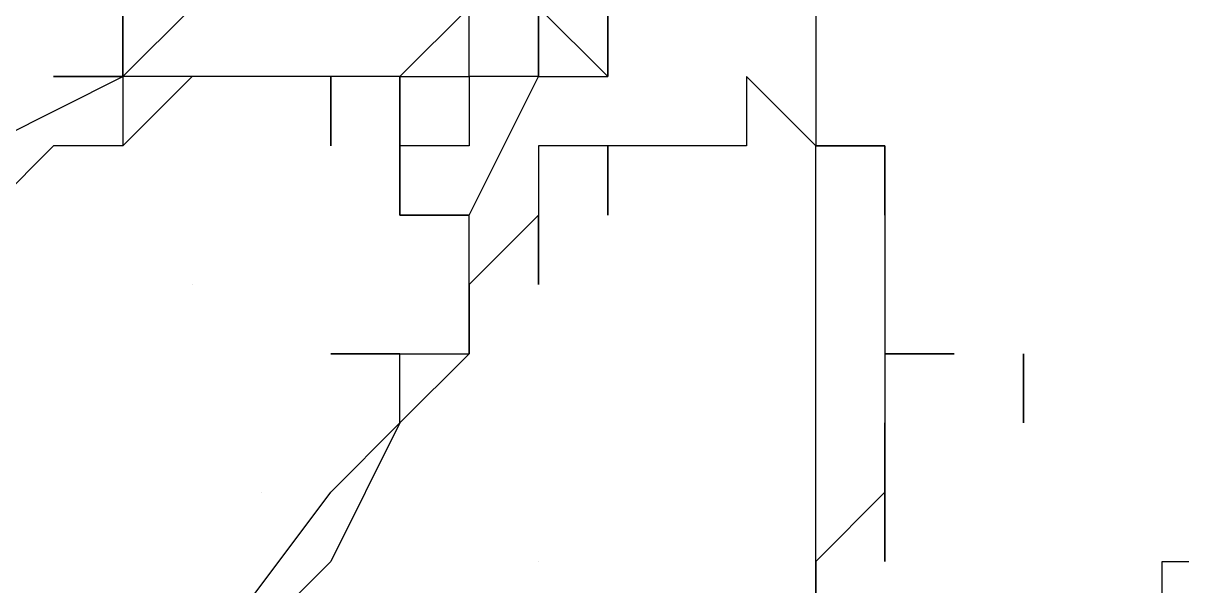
# Model space of a CAD drawing. Header units: millimetres. Extents: x 0 to 600, y 0 to 450.
# Drawn here: x 349.56 to 366.28, y 104.65 to 112.77 of the extents above; entities that cross this region are included whole.
import ezdxf

# ---------------------------------------------------------------- set-up
doc = ezdxf.new("R2010")
doc.units = ezdxf.units.MM
doc.layers.add('Engraving', color=1, linetype='Continuous')

msp = doc.modelspace()

# ---------------------------------------------------------------- linework, layer by layer
at = {"layer": 'Engraving'}
for p, q in [((351, 112), (352, 113)), ((351, 112), (351, 113)), ((351, 113), (351, 112)), ((356, 113), (355, 112)), ((356, 112), (356, 113)), ((358, 112), (357, 113)), ((357, 113), (357, 112)), ((357, 113), (357, 112)), ((357, 112), (357, 113)), ((358, 113), (358, 112)), ((358, 112), (358, 113)), ((361, 113), (361, 112)), ((349, 111), (351, 112)), ((351, 112), (350, 112)), ((350, 112), (350, 112)), ((350, 112), (351, 112)), ((350, 112), (350, 112)), ((350, 112), (350, 112)), ((350, 112), (350, 112)), ((350, 112), (350, 112)), ((350, 112), (350, 112)), ((350, 112), (350, 112)), ((350, 112), (350, 112)), ((352, 112), (351, 111)), ((351, 112), (351, 112)), ((351, 112), (351, 112)), ((351, 112), (351, 111)), ((351, 111), (352, 112)), ((352, 112), (351, 112)), ((351, 112), (351, 112)), ((353, 112), (352, 112)), ((352, 112), (352, 112)), ((354, 112), (353, 112)), ((353, 112), (353, 112)), ((353, 112), (353, 112)), ((353, 112), (353, 112)), ((353, 112), (353, 112)), ((355, 112), (354, 112)), ((354, 112), (354, 112)), ((354, 112), (354, 111)), ((354, 111), (354, 112)), ((354, 112), (354, 112)), ((354, 112), (354, 112)), ((354, 112), (354, 112)), ((354, 112), (354, 112)), ((354, 112), (354, 112)), ((354, 112), (354, 112)), ((354, 112), (354, 112)), ((354, 112), (354, 112)), ((354, 112), (354, 112)), ((354, 112), (354, 112)), ((354, 112), (354, 112)), ((355, 111), (355, 112)), ((355, 112), (355, 112)), ((355, 112), (355, 112)), ((355, 112), (355, 111)), ((355, 111), (355, 112)), ((355, 112), (355, 112)), ((355, 112), (355, 112)), ((355, 112), (355, 112)), ((355, 112), (355, 112)), ((355, 112), (356, 112)), ((356, 110), (357, 112)), ((357, 112), (356, 112)), ((356, 112), (356, 112)), ((356, 112), (356, 112)), ((356, 112), (356, 112)), ((356, 112), (356, 112)), ((356, 112), (356, 112)), ((356, 112), (356, 111)), ((356, 112), (356, 112)), ((356, 112), (356, 112)), ((357, 112), (357, 112)), ((357, 112), (357, 112)), ((357, 112), (357, 112)), ((357, 112), (357, 112)), ((357, 112), (357, 112)), ((357, 112), (357, 112)), ((357, 112), (357, 112)), ((357, 112), (358, 112)), ((357, 112), (357, 112)), ((357, 112), (357, 112)), ((358, 112), (358, 112)), ((358, 112), (358, 112)), ((358, 112), (358, 112)), ((358, 112), (358, 112)), ((361, 111), (360, 112)), ((360, 112), (360, 112)), ((360, 112), (360, 112)), ((360, 112), (360, 112)), ((360, 112), (360, 112)), ((360, 112), (360, 112)), ((360, 112), (360, 111)), ((361, 112), (361, 112)), ((361, 112), (361, 112)), ((361, 112), (361, 112)), ((361, 112), (361, 112)), ((361, 112), (361, 112)), ((361, 112), (361, 112)), ((361, 112), (361, 112)), ((361, 112), (361, 112)), ((361, 112), (361, 112)), ((361, 112), (361, 112)), ((361, 112), (361, 112)), ((361, 112), (361, 112)), ((361, 112), (361, 111)), ((350, 111), (349, 110)), ((351, 111), (350, 111)), ((350, 111), (350, 111)), ((350, 111), (350, 111)), ((351, 111), (351, 111)), ((354, 111), (354, 111)), ((354, 111), (354, 111)), ((354, 111), (354, 111)), ((354, 111), (354, 111)), ((354, 111), (354, 111)), ((354, 111), (354, 111)), ((356, 111), (355, 111)), ((355, 111), (355, 111)), ((355, 111), (355, 111)), ((355, 111), (355, 111)), ((355, 111), (355, 110)), ((355, 110), (355, 111)), ((355, 111), (355, 111)), ((355, 111), (355, 111)), ((355, 111), (355, 111)), ((355, 111), (355, 111)), ((355, 111), (355, 111)), ((355, 111), (355, 111)), ((355, 111), (355, 111)), ((355, 111), (355, 111)), ((355, 111), (355, 111)), ((356, 111), (356, 111)), ((356, 111), (356, 111)), ((356, 111), (356, 111)), ((356, 111), (356, 111)), ((356, 111), (356, 111)), ((358, 111), (357, 111)), ((357, 111), (357, 110)), ((359, 111), (358, 111)), ((358, 111), (358, 111)), ((358, 111), (358, 110)), ((358, 110), (358, 111)), ((358, 111), (358, 111)), ((358, 111), (358, 111)), ((358, 111), (358, 111)), ((358, 111), (358, 111)), ((358, 111), (358, 111)), ((358, 111), (358, 111)), ((358, 111), (358, 111)), ((360, 111), (359, 111)), ((359, 111), (359, 111)), ((359, 111), (359, 111)), ((359, 111), (359, 111)), ((359, 111), (359, 111)), ((359, 111), (359, 111)), ((359, 111), (359, 111)), ((359, 111), (359, 111)), ((359, 111), (359, 111)), ((359, 111), (359, 111)), ((359, 111), (359, 111)), ((359, 111), (359, 111)), ((360, 111), (360, 111)), ((360, 111), (360, 111)), ((360, 111), (360, 111)), ((360, 111), (360, 111)), ((360, 111), (360, 111)), ((360, 111), (360, 111)), ((360, 111), (360, 111)), ((360, 111), (360, 111)), ((360, 111), (360, 111)), ((360, 111), (360, 111)), ((360, 111), (360, 111)), ((360, 111), (360, 111)), ((360, 111), (360, 111)), ((360, 111), (360, 111)), ((360, 111), (360, 111)), ((360, 111), (360, 111)), ((360, 111), (360, 111)), ((361, 111), (361, 111)), ((361, 111), (361, 111)), ((361, 111), (361, 111)), ((361, 111), (362, 111)), ((362, 111), (361, 111)), ((361, 111), (361, 111)), ((361, 111), (362, 111)), ((361, 109), (361, 111)), ((362, 111), (362, 111)), ((362, 111), (362, 111)), ((362, 111), (362, 111)), ((362, 111), (362, 111)), ((362, 111), (362, 110)), ((362, 110), (362, 111)), ((362, 111), (362, 111)), ((362, 111), (362, 110)), ((355, 110), (355, 110)), ((355, 110), (355, 110)), ((355, 110), (356, 110)), ((356, 110), (355, 110)), ((355, 110), (355, 110)), ((355, 110), (355, 110)), ((355, 110), (355, 110)), ((356, 108), (356, 110)), ((357, 110), (356, 109)), ((356, 110), (356, 110)), ((356, 110), (356, 110)), ((357, 110), (357, 110)), ((357, 110), (357, 110)), ((357, 110), (357, 110)), ((357, 110), (357, 110)), ((357, 110), (357, 110)), ((357, 110), (357, 110)), ((357, 109), (357, 110)), ((357, 110), (357, 110)), ((357, 110), (357, 110)), ((357, 110), (357, 109)), ((362, 110), (362, 110)), ((362, 110), (362, 106)), ((352, 109), (352, 109)), ((352, 109), (352, 109)), ((352, 109), (352, 109)), ((352, 109), (352, 109)), ((352, 109), (352, 109)), ((352, 109), (352, 109)), ((356, 109), (356, 108)), ((357, 109), (357, 109)), ((357, 109), (357, 109)), ((357, 109), (357, 109)), ((361, 108), (361, 109)), ((354, 108), (355, 108)), ((355, 108), (354, 108)), ((354, 108), (354, 108)), ((354, 108), (354, 108)), ((355, 107), (355, 108)), ((355, 108), (356, 108)), ((356, 108), (355, 107)), ((355, 108), (355, 108)), ((355, 108), (355, 108)), ((361, 107), (361, 108)), ((363, 108), (362, 108)), ((362, 108), (363, 108)), ((363, 108), (363, 108)), ((363, 108), (363, 108)), ((363, 108), (363, 108)), ((363, 108), (363, 108)), ((364, 107), (364, 108)), ((364, 108), (364, 108)), ((364, 108), (364, 108)), ((364, 108), (364, 107)), ((354, 106), (355, 107)), ((355, 107), (354, 105)), ((361, 106), (361, 107)), ((362, 106), (362, 107)), ((362, 107), (362, 107)), ((362, 107), (362, 106)), ((364, 107), (364, 107)), ((364, 107), (364, 107)), ((364, 107), (364, 107)), ((351, 102), (354, 106)), ((353, 106), (353, 106)), ((353, 106), (353, 106)), ((353, 106), (353, 106)), ((353, 106), (353, 106)), ((353, 106), (353, 106)), ((353, 106), (353, 106)), ((362, 106), (361, 105)), ((361, 104), (361, 106)), ((362, 106), (362, 105)), ((362, 105), (362, 106)), ((362, 106), (362, 106)), ((362, 106), (362, 106)), ((362, 106), (362, 106)), ((362, 106), (362, 106)), ((354, 105), (353, 104)), ((357, 105), (357, 105)), ((357, 105), (357, 105)), ((357, 105), (357, 105)), ((357, 105), (357, 105)), ((357, 105), (357, 105)), ((357, 105), (357, 105)), ((361, 105), (361, 102)), ((366, 104), (366, 105)), ((366, 105), (366, 105)), ((366, 105), (367, 105))]:
    msp.add_line(p, q, dxfattribs=at)

doc.saveas('drawing.dxf')
